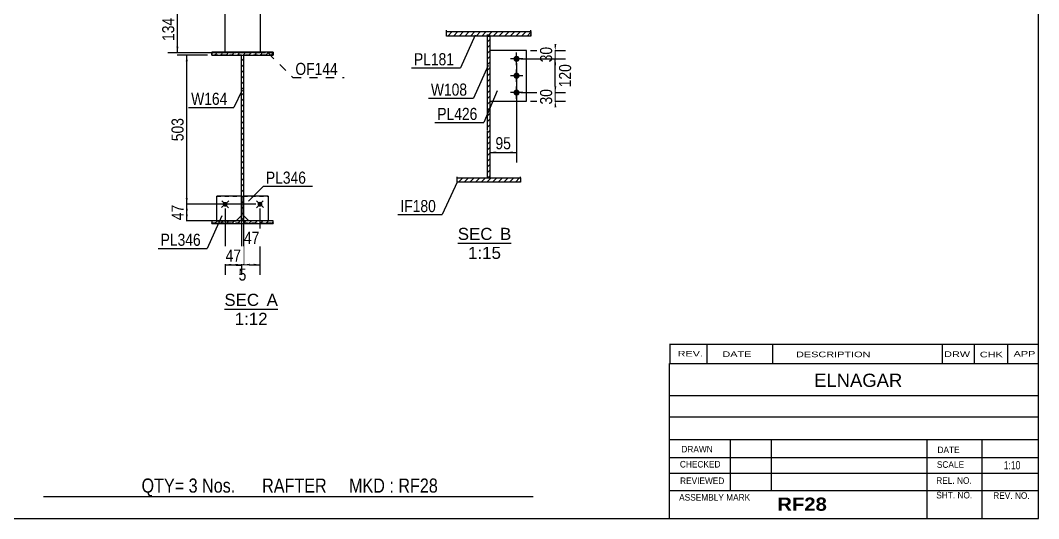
# Model space of a CAD drawing. Header units: millimetres. Extents: x -322 to 91, y -150 to 137.
# Drawn here: x -150.6 to 91, y -150.3 to -32.3 of the extents above; entities that cross this region are included whole.
import ezdxf

# ---------------------------------------------------------------- set-up
doc = ezdxf.new("R2010")
doc.units = ezdxf.units.MM
doc.linetypes.add('DXK_LINE_DOT1', pattern=[1.8814, 0.9407, -0.9407])
doc.linetypes.add('DXK_LINE_DOT2', pattern=[3.9198, 1.9599, -1.9599])
doc.styles.add('Arial', font='ARIAL.TTF', dxfattribs={"height": 0.2})
doc.styles.add('Arial Bold', font='ARIALBD.TTF', dxfattribs={"height": 0.2})
doc.styles.add('Arial Narrow', font='ARIALN.TTF', dxfattribs={"height": 0.2})

# ---------------------------------------------------------------- blocks, each defined once
blk = doc.blocks.new('Unknown-623360857-1210')
at = {"color": 5, "linetype": 'Continuous'}
for p, q in [((90.97, -150.34), (90.97, 136.66)), ((-319.03, -150.34), (90.97, -150.34))]:
    blk.add_line(p, q, dxfattribs=at)
blk = doc.blocks.new('Unknown-623360857-12 - 2278')
at = {"color": 1, "linetype": 'Continuous'}
blk.add_line((-102.21, -100.67), (-89.52, -100.67), dxfattribs=at)
at = {"color": 0, "linetype": 'Continuous'}
for points in [[(-93.99, -99.92), (-93.99, -96.92), (-102.21, -96.92), (-102.21, -99.92)], [(-89.52, -99.92), (-89.52, -96.92), (-92.19, -96.92), (-92.19, -99.92)], [(-91.97, -104.42), (-91.97, -101.42), (-99.75, -101.42), (-99.75, -104.42)]]:
    blk.add_wipeout(points, dxfattribs=at)
at = {"color": 136, "linetype": 'Continuous', "style": 'Arial'}
for s, height, p in [('SEC', 2.865, (-102.21, -99.92)), ('A', 2.87, (-92.19, -99.92)), ('1:12', 2.865, (-99.75, -104.42))]:
    blk.add_text(s, height=height, dxfattribs=at).set_placement(p)
blk = doc.blocks.new('Unknown-623360857-13 - 16364')
at = {"color": 1, "linetype": 'Continuous'}
blk.add_line((-46.84, -85.04), (-34.15, -85.04), dxfattribs=at)
at = {"color": 0, "linetype": 'Continuous'}
for points in [[(-38.62, -84.29), (-38.62, -81.29), (-46.84, -81.29), (-46.84, -84.29)], [(-34.15, -84.29), (-34.15, -81.29), (-36.82, -81.29), (-36.82, -84.29)], [(-36.61, -88.79), (-36.61, -85.79), (-44.39, -85.79), (-44.39, -88.79)]]:
    blk.add_wipeout(points, dxfattribs=at)
at = {"color": 136, "linetype": 'Continuous', "style": 'Arial'}
for s, height, p in [('SEC', 2.865, (-46.84, -84.29)), ('B', 2.87, (-36.82, -84.29)), ('1:15', 2.865, (-44.39, -88.79))]:
    blk.add_text(s, height=height, dxfattribs=at).set_placement(p)
blk = doc.blocks.new('Part-623360857-5913 - 2278')
at = {"color": 7, "linetype": 'DXK_LINE_DOT1'}
for p, q in [((-90.61, -79.76), (-105.2, -79.76)), ((-105.2, -79.76), (-105.2, -80.26)), ((-105.2, -80.26), (-90.61, -80.26)), ((-90.61, -80.26), (-90.61, -79.76))]:
    blk.add_line(p, q, dxfattribs=at)
blk = doc.blocks.new('Part-623360857-5927 - 2278')
at = {"linetype": 'Continuous'}
h = blk.add_hatch(dxfattribs=at)
h.set_pattern_fill('', scale=0.3, style=0, pattern_type=0)
h.set_pattern_definition([(45, (-98.114, -40.4725), (-0.67352, 0.67352), [])])
h.paths.add_polyline_path([(-97.7, -40.47), (-98.11, -40.47), (-98.11, -79.76), (-97.7, -79.76)])
at = {"color": 2, "linetype": 'Continuous'}
for p, q in [((-98.11, -40.47), (-97.7, -40.47)), ((-98.11, -57.14), (-98.11, -40.47)), ((-97.7, -40.47), (-97.7, -57.14)), ((-98.11, -79.76), (-98.11, -57.24)), ((-97.7, -57.24), (-97.7, -79.76)), ((-97.7, -79.76), (-98.11, -79.76))]:
    blk.add_line(p, q, dxfattribs=at)
blk = doc.blocks.new('Part-623360857-5911 - 2278')
at = {"linetype": 'Continuous'}
h = blk.add_hatch(dxfattribs=at)
h.set_pattern_fill('', scale=0.3, style=0, pattern_type=0)
h.set_pattern_definition([(45, (-105.1973, -39.8058), (-0.67352, 0.67352), [])])
h.paths.add_polyline_path([(-90.61, -39.81), (-105.2, -39.81), (-105.2, -40.47), (-90.61, -40.47)])
at = {"color": 7, "linetype": 'DXK_LINE_DOT1'}
for p, q in [((-105.2, -40.47), (-105.2, -39.81)), ((-105.2, -39.81), (-90.61, -39.81)), ((-90.61, -40.47), (-105.2, -40.47)), ((-90.61, -39.81), (-90.61, -40.47))]:
    blk.add_line(p, q, dxfattribs=at)
at = {"color": 2, "linetype": 'Continuous'}
for p, q in [((-90.61, -39.81), (-105.2, -39.81)), ((-105.2, -39.81), (-105.2, -40.47)), ((-105.2, -40.47), (-90.61, -40.47)), ((-90.61, -40.47), (-90.61, -39.81))]:
    blk.add_line(p, q, dxfattribs=at)
blk = doc.blocks.new('Part-623360857-5995 - 2278')
at = {"color": 2, "linetype": 'Continuous'}
for p, q in [((-103.97, -79.74), (-103.97, -73.91)), ((-98.14, -73.91), (-103.97, -73.91)), ((-98.14, -73.91), (-98.14, -78.49)), ((-98.14, -78.49), (-99.39, -79.74)), ((-103.97, -79.74), (-99.39, -79.74))]:
    blk.add_line(p, q, dxfattribs=at)
at = {"color": 7, "linetype": 'DXK_LINE_DOT1'}
for p, q in [((-103.97, -73.91), (-98.14, -73.91)), ((-99.39, -79.74), (-103.97, -79.74))]:
    blk.add_line(p, q, dxfattribs=at)
blk = doc.blocks.new('Part-623360857-5915 - 2278')
at = {"color": 7, "linetype": 'DXK_LINE_DOT1'}
blk.add_line((-90.61, -39.97), (-105.2, -39.97), dxfattribs=at)
blk = doc.blocks.new('Part-623360857-5918 - 2278')
at = {"linetype": 'Continuous'}
h = blk.add_hatch(dxfattribs=at)
h.set_pattern_fill('', scale=0.3, style=0, pattern_type=0)
h.set_pattern_definition([(45, (-105.1973, -79.7642), (-0.67352, 0.67352), [])])
h.paths.add_polyline_path([(-90.61, -79.76), (-105.2, -79.76), (-105.2, -80.43), (-90.61, -80.43)])
at = {"color": 2, "linetype": 'Continuous'}
for p, q in [((-90.61, -79.76), (-105.2, -79.76)), ((-105.2, -79.76), (-105.2, -80.43)), ((-105.2, -80.43), (-90.61, -80.43)), ((-90.61, -80.43), (-90.61, -79.76))]:
    blk.add_line(p, q, dxfattribs=at)
at = {"color": 7, "linetype": 'DXK_LINE_DOT1'}
for p, q in [((-105.2, -80.43), (-105.2, -80.26)), ((-90.61, -80.43), (-105.2, -80.43)), ((-90.61, -80.26), (-90.61, -80.43))]:
    blk.add_line(p, q, dxfattribs=at)
blk = doc.blocks.new('Part-623360857-5944 - 2278')
at = {"color": 2, "linetype": 'Continuous'}
for p, q in [((-93.74, -15.81), (-102.07, -15.81)), ((-102.07, -15.81), (-102.07, -39.81)), ((-93.74, -15.81), (-93.74, -39.81))]:
    blk.add_line(p, q, dxfattribs=at)
at = {"color": 7, "linetype": 'DXK_LINE_DOT1'}
for p, q in [((-102.07, -39.81), (-102.07, -39.97)), ((-93.74, -39.97), (-102.07, -39.97)), ((-93.74, -39.81), (-93.74, -39.97))]:
    blk.add_line(p, q, dxfattribs=at)
blk = doc.blocks.new('Part-623360857-5998 - 2278')
at = {"color": 2, "linetype": 'Continuous'}
for p, q in [((-97.67, -78.49), (-97.67, -73.91)), ((-91.84, -73.91), (-97.67, -73.91)), ((-91.84, -73.91), (-91.84, -79.74)), ((-96.42, -79.74), (-97.67, -78.49)), ((-91.84, -79.74), (-96.42, -79.74))]:
    blk.add_line(p, q, dxfattribs=at)
at = {"color": 7, "linetype": 'DXK_LINE_DOT1'}
for p, q in [((-97.67, -73.91), (-91.84, -73.91)), ((-91.84, -79.74), (-96.42, -79.74))]:
    blk.add_line(p, q, dxfattribs=at)
blk = doc.blocks.new('Bolt-623360857-6061 - 2278')
at = {"linetype": 'Continuous'}
blk.add_hatch(color=3, dxfattribs=at).paths.add_polyline_path([(-101.61, -75.42, -1), (-102.45, -76.23, -1)])
at = {"color": 3, "linetype": 'Continuous'}
for p, q in [((-101.19, -75.01), (-102.87, -76.64)), ((-102.84, -74.99), (-101.22, -76.66))]:
    blk.add_line(p, q, dxfattribs=at)
blk = doc.blocks.new('Bolt-623360857-6064 - 2278')
at = {"linetype": 'Continuous'}
blk.add_hatch(color=3, dxfattribs=at).paths.add_polyline_path([(-93.36, -76.23, -1), (-94.2, -75.42, -1)])
at = {"color": 3, "linetype": 'Continuous'}
for p, q in [((-92.94, -76.64), (-94.62, -75.01)), ((-92.97, -74.99), (-94.59, -76.66))]:
    blk.add_line(p, q, dxfattribs=at)
blk = doc.blocks.new('Part-623360857-16437 - 16364')
at = {"linetype": 'Continuous'}
h = blk.add_hatch(dxfattribs=at)
h.set_pattern_fill('', scale=0.3, style=0, pattern_type=0)
h.set_pattern_definition([(45, (-46.99455, -69.5553), (-0.67352, 0.67352), [])])
h.paths.add_polyline_path([(-31.99, -69.56), (-46.99, -69.56), (-46.99, -70.56), (-31.99, -70.56)])
at = {"color": 2, "linetype": 'Continuous'}
for p, q in [((-46.99, -69.56), (-46.99, -69.36)), ((-46.99, -69.56), (-31.99, -69.56)), ((-46.99, -70.56), (-46.99, -69.56)), ((-31.99, -69.56), (-31.99, -69.36)), ((-31.99, -69.56), (-31.99, -70.56)), ((-31.99, -70.56), (-46.99, -70.56))]:
    blk.add_line(p, q, dxfattribs=at)
at = {"color": 7, "linetype": 'DXK_LINE_DOT1'}
for p, q in [((-46.99, -70.56), (-46.99, -70.37)), ((-31.99, -70.56), (-31.99, -70.37))]:
    blk.add_line(p, q, dxfattribs=at)
blk = doc.blocks.new('Part-623360857-16452 - 16364')
at = {"color": 2, "linetype": 'Continuous'}
for p, q in [((-30.56, -39.37), (-39.23, -39.37)), ((-39.23, -39.37), (-39.23, -51.37)), ((-30.56, -51.37), (-30.56, -39.37)), ((-39.23, -51.37), (-30.56, -51.37))]:
    blk.add_line(p, q, dxfattribs=at)
blk = doc.blocks.new('Part-623360857-16404 - 16364')
at = {"linetype": 'Continuous'}
h = blk.add_hatch(dxfattribs=at)
h.set_pattern_fill('', scale=0.3, style=0, pattern_type=0)
h.set_pattern_definition([(45, (-39.7612, -35.9603), (-0.67352, 0.67352), [])])
h.paths.add_polyline_path([(-39.23, -35.96), (-39.76, -35.96), (-39.76, -69.56), (-39.23, -69.56)])
at = {"color": 7, "linetype": 'DXK_LINE_DOT1'}
for p, q in [((-39.76, -35.96), (-39.76, -35.62)), ((-39.23, -35.96), (-39.23, -35.62)), ((-39.76, -69.56), (-39.76, -69.36)), ((-39.23, -69.56), (-39.23, -69.36))]:
    blk.add_line(p, q, dxfattribs=at)
at = {"color": 2, "linetype": 'Continuous'}
for p, q in [((-39.76, -35.96), (-39.23, -35.96)), ((-39.76, -58.23), (-39.76, -35.96)), ((-39.23, -35.96), (-39.23, -58.23)), ((-39.76, -69.56), (-39.76, -58.33)), ((-39.23, -58.33), (-39.23, -69.56)), ((-39.23, -69.56), (-39.76, -69.56))]:
    blk.add_line(p, q, dxfattribs=at)
blk = doc.blocks.new('Part-623360857-16425 - 16364')
at = {"linetype": 'Continuous'}
h = blk.add_hatch(dxfattribs=at)
h.set_pattern_fill('', scale=0.3, style=0, pattern_type=0)
h.set_pattern_definition([(45, (-49.49455, -34.8802), (-0.67352, 0.67352), [])])
h.paths.add_polyline_path([(-29.49, -34.88), (-49.49, -34.88), (-49.49, -35.96), (-29.49, -35.96)])
at = {"color": 2, "linetype": 'Continuous'}
for p, q in [((-49.49, -34.88), (-49.49, -34.54)), ((-49.49, -34.88), (-29.49, -34.88)), ((-49.49, -35.96), (-49.49, -34.88)), ((-29.49, -35.96), (-49.49, -35.96)), ((-29.49, -34.88), (-29.49, -34.54)), ((-29.49, -34.88), (-29.49, -35.96))]:
    blk.add_line(p, q, dxfattribs=at)
at = {"color": 7, "linetype": 'DXK_LINE_DOT1'}
for p, q in [((-49.49, -35.96), (-49.49, -35.62)), ((-29.49, -35.96), (-29.49, -35.62))]:
    blk.add_line(p, q, dxfattribs=at)
blk = doc.blocks.new('Bolt-623360857-16518 - 16364')
at = {"linetype": 'Continuous'}
for points in [[(-32.89, -42.1, -1), (-32.89, -40.63, -1)], [(-32.89, -46.1, -1), (-32.89, -44.63, -1)], [(-32.89, -50.1, -1), (-32.89, -48.63, -1)]]:
    blk.add_hatch(color=3, dxfattribs=at).paths.add_polyline_path(points)
at = {"color": 3, "linetype": 'Continuous'}
for p, q in [((-32.89, -42.83), (-32.89, -39.9)), ((-31.43, -41.37), (-34.36, -41.37)), ((-31.43, -45.37), (-34.36, -45.37)), ((-32.89, -46.83), (-32.89, -43.9)), ((-32.89, -50.83), (-32.89, -47.9)), ((-31.43, -49.37), (-34.36, -49.37))]:
    blk.add_line(p, q, dxfattribs=at)
blk = doc.blocks.new('StraightDimension-623360857-10043 - 2278')
at = {"linetype": 'Continuous'}
for points in [[(-111.39, -41.97), (-111.14, -40.47), (-110.89, -41.97)], [(-110.89, -74.32), (-111.14, -75.82), (-111.39, -74.32)]]:
    blk.add_hatch(color=7, dxfattribs=at).paths.add_polyline_path(points)
at = {"color": 7, "linetype": 'Continuous'}
for p, q in [((-106.2, -40.47), (-113.39, -40.47)), ((-111.14, -75.82), (-111.14, -40.47)), ((-94.78, -75.82), (-113.39, -75.82))]:
    blk.add_line(p, q, dxfattribs=at)
at = {"color": 0}
blk.add_wipeout([(-111.29, -54.81), (-115.49, -54.81), (-115.49, -61.49), (-111.29, -61.49)], dxfattribs=at)
at = {"color": 3, "style": 'Arial Narrow'}
blk.add_text('503', height=2.863, rotation=90.0002, dxfattribs=at).set_placement((-111.89, -60.89))
blk = doc.blocks.new('StraightDimension-623360857-10027 - 2278')
at = {"linetype": 'Continuous'}
for points in [[(-96.2, -90.42), (-97.7, -90.17), (-96.2, -89.92)], [(-95.28, -89.92), (-93.78, -90.17), (-95.28, -90.42)]]:
    blk.add_hatch(color=7, dxfattribs=at).paths.add_polyline_path(points)
at = {"color": 7, "linetype": 'Continuous'}
for p, q in [((-97.7, -76.32), (-97.7, -92.57)), ((-93.78, -76.82), (-93.78, -92.57)), ((-97.7, -90.17), (-93.78, -90.17))]:
    blk.add_line(p, q, dxfattribs=at)
at = {"color": 0}
blk.add_wipeout([(-93.31, -85.82), (-93.31, -81.62), (-98.17, -81.62), (-98.17, -85.82)], dxfattribs=at)
at = {"color": 3, "style": 'Arial Narrow'}
blk.add_text('47', height=2.863, dxfattribs=at).set_placement((-97.57, -85.22))
blk = doc.blocks.new('StraightDimension-623360857-10028 - 2278')
at = {"linetype": 'Continuous'}
for points in [[(-99.64, -89.92), (-98.14, -90.17), (-99.64, -90.42)], [(-96.2, -90.42), (-97.7, -90.17), (-96.2, -89.92)]]:
    blk.add_hatch(color=7, dxfattribs=at).paths.add_polyline_path(points)
at = {"color": 7, "linetype": 'Continuous'}
for p, q in [((-98.14, -77.2), (-98.14, -92.42)), ((-97.7, -76.32), (-97.7, -92.42)), ((-98.14, -90.17), (-97.7, -90.17))]:
    blk.add_line(p, q, dxfattribs=at)
at = {"color": 0}
blk.add_wipeout([(-96.4, -94.52), (-96.4, -90.32), (-99.43, -90.32), (-99.43, -94.52)], dxfattribs=at)
at = {"color": 3, "style": 'Arial Narrow'}
blk.add_text('5', height=2.86, dxfattribs=at).set_placement((-98.83, -93.92))
blk = doc.blocks.new('StraightDimension-623360857-10029 - 2278')
at = {"linetype": 'Continuous'}
for points in [[(-100.53, -90.42), (-102.03, -90.17), (-100.53, -89.92)], [(-99.64, -89.92), (-98.14, -90.17), (-99.64, -90.42)]]:
    blk.add_hatch(color=7, dxfattribs=at).paths.add_polyline_path(points)
at = {"color": 7, "linetype": 'Continuous'}
for p, q in [((-102.03, -76.82), (-102.03, -92.57)), ((-98.14, -77.2), (-98.14, -92.57)), ((-102.03, -90.17), (-98.14, -90.17))]:
    blk.add_line(p, q, dxfattribs=at)
at = {"color": 0}
blk.add_wipeout([(-97.66, -90.02), (-97.66, -85.82), (-102.51, -85.82), (-102.51, -90.02)], dxfattribs=at)
at = {"color": 3, "style": 'Arial Narrow'}
blk.add_text('47', height=2.863, dxfattribs=at).set_placement((-101.91, -89.42))
blk = doc.blocks.new('StraightDimension-623360857-10044 - 2278')
at = {"linetype": 'Continuous'}
for points in [[(-111.39, -77.32), (-111.14, -75.82), (-110.89, -77.32)], [(-110.89, -78.24), (-111.14, -79.74), (-111.39, -78.24)]]:
    blk.add_hatch(color=7, dxfattribs=at).paths.add_polyline_path(points)
at = {"color": 7, "linetype": 'Continuous'}
for p, q in [((-94.78, -75.82), (-113.39, -75.82)), ((-111.14, -79.74), (-111.14, -75.82)), ((-92.84, -79.74), (-113.39, -79.74))]:
    blk.add_line(p, q, dxfattribs=at)
at = {"color": 0}
blk.add_wipeout([(-111.29, -75.35), (-115.49, -75.35), (-115.49, -80.21), (-111.29, -80.21)], dxfattribs=at)
at = {"color": 3, "style": 'Arial Narrow'}
blk.add_text('47', height=2.863, rotation=90.0002, dxfattribs=at).set_placement((-111.89, -79.61))
blk = doc.blocks.new('StraightDimension-623360857-10124 - 2278')
at = {"linetype": 'Continuous'}
for points in [[(-113.6, -30.31), (-113.35, -28.81), (-113.1, -30.31)], [(-113.1, -38.47), (-113.35, -39.97), (-113.6, -38.47)]]:
    blk.add_hatch(color=7, dxfattribs=at).paths.add_polyline_path(points)
at = {"color": 7, "linetype": 'Continuous'}
for p, q in [((-100.99, -28.81), (-115.6, -28.81)), ((-113.35, -39.97), (-113.35, -28.81)), ((-103.07, -39.97), (-115.6, -39.97))]:
    blk.add_line(p, q, dxfattribs=at)
at = {"color": 0}
blk.add_wipeout([(-113.5, -31.05), (-117.7, -31.05), (-117.7, -37.73), (-113.5, -37.73)], dxfattribs=at)
at = {"color": 3, "style": 'Arial Narrow'}
blk.add_text('134', height=2.863, rotation=90.0002, dxfattribs=at).set_placement((-114.1, -37.13))
blk = doc.blocks.new('StraightDimension-623360857-16659 - 16364')
at = {"linetype": 'Continuous'}
for points in [[(-37.73, -63.8), (-39.23, -63.55), (-37.73, -63.3)], [(-34.39, -63.3), (-32.89, -63.55), (-34.39, -63.8)]]:
    blk.add_hatch(color=7, dxfattribs=at).paths.add_polyline_path(points)
at = {"color": 7, "linetype": 'Continuous'}
for p, q in [((-32.89, -42.37), (-32.89, -65.95)), ((-39.23, -54.5), (-39.23, -65.95)), ((-39.23, -63.55), (-32.89, -63.55))]:
    blk.add_line(p, q, dxfattribs=at)
at = {"color": 0}
blk.add_wipeout([(-33.63, -63.4), (-33.63, -59.2), (-38.49, -59.2), (-38.49, -63.4)], dxfattribs=at)
at = {"color": 3, "style": 'Arial Narrow'}
blk.add_text('95', height=2.863, dxfattribs=at).set_placement((-37.89, -62.8))
blk = doc.blocks.new('StraightDimension-623360857-16692 - 16364')
at = {"linetype": 'Continuous'}
for points in [[(-23.46, -37.87), (-23.71, -39.37), (-23.96, -37.87)], [(-23.96, -42.87), (-23.71, -41.37), (-23.46, -42.87)]]:
    blk.add_hatch(color=7, dxfattribs=at).paths.add_polyline_path(points)
at = {"color": 7, "linetype": 'Continuous'}
for p, q in [((-29.56, -39.37), (-21.31, -39.37)), ((-23.71, -41.37), (-23.71, -39.37)), ((-31.89, -41.37), (-21.31, -41.37))]:
    blk.add_line(p, q, dxfattribs=at)
at = {"color": 0}
blk.add_wipeout([(-23.86, -37.94), (-28.06, -37.94), (-28.06, -42.79), (-23.86, -42.79)], dxfattribs=at)
at = {"color": 3, "style": 'Arial Narrow'}
blk.add_text('30', height=2.863, rotation=90.0002, dxfattribs=at).set_placement((-24.46, -42.19))
blk = doc.blocks.new('StraightDimension-623360857-16693 - 16364')
at = {"linetype": 'Continuous'}
for points in [[(-23.96, -42.87), (-23.71, -41.37), (-23.46, -42.87)], [(-23.46, -47.87), (-23.71, -49.37), (-23.96, -47.87)]]:
    blk.add_hatch(color=7, dxfattribs=at).paths.add_polyline_path(points)
at = {"color": 7, "linetype": 'Continuous'}
for p, q in [((-31.89, -41.37), (-21.46, -41.37)), ((-23.71, -49.37), (-23.71, -41.37)), ((-31.89, -49.37), (-21.46, -49.37))]:
    blk.add_line(p, q, dxfattribs=at)
at = {"color": 0}
blk.add_wipeout([(-19.36, -42.02), (-23.56, -42.02), (-23.56, -48.71), (-19.36, -48.71)], dxfattribs=at)
at = {"color": 3, "style": 'Arial Narrow'}
blk.add_text('120', height=2.863, rotation=90.0002, dxfattribs=at).set_placement((-19.96, -48.11))
blk = doc.blocks.new('StraightDimension-623360857-16694 - 16364')
at = {"linetype": 'Continuous'}
for points in [[(-23.46, -47.87), (-23.71, -49.37), (-23.96, -47.87)], [(-23.96, -52.87), (-23.71, -51.37), (-23.46, -52.87)]]:
    blk.add_hatch(color=7, dxfattribs=at).paths.add_polyline_path(points)
at = {"color": 7, "linetype": 'Continuous'}
for p, q in [((-31.89, -49.37), (-21.31, -49.37)), ((-23.71, -51.37), (-23.71, -49.37)), ((-29.56, -51.37), (-21.31, -51.37))]:
    blk.add_line(p, q, dxfattribs=at)
at = {"color": 0}
blk.add_wipeout([(-23.86, -47.94), (-28.06, -47.94), (-28.06, -52.79), (-23.86, -52.79)], dxfattribs=at)
at = {"color": 3, "style": 'Arial Narrow'}
blk.add_text('30', height=2.863, rotation=90.0002, dxfattribs=at).set_placement((-24.46, -52.19))
blk = doc.blocks.new('CBS_CALLOFF-623360857-16920')
at = {"color": 7, "linetype": 'Continuous'}
blk.add_line((-145.15, -145.07), (-28.92, -145.09), dxfattribs=at)
at = {"color": 3, "linetype": 'Continuous', "style": 'Arial Narrow'}
blk.add_text('QTY= 3 Nos.      RAFTER     MKD : RF28', height=3.3405, dxfattribs=at).set_placement((-121.86, -144.18))
blk = doc.blocks.new('CBS_NAME_BLOG-623360857-16921')
at = {"color": 7, "linetype": 'Continuous'}
for p, q in [((3.38, -150.29), (3.37, -113.59)), ((3.38, -113.59), (90.89, -113.59)), ((3.38, -121.12), (90.9, -121.12)), ((3.45, -126.18), (90.97, -126.18)), ((3.38, -131.55), (90.89, -131.55)), ((17.9, -143.65), (17.9, -131.56)), ((27.58, -143.63), (27.58, -131.56)), ((64.5, -150.29), (64.5, -131.56)), ((77.55, -150.29), (77.55, -131.55)), ((3.38, -135.85), (90.97, -135.83)), ((3.38, -139.59), (90.89, -139.59)), ((3.38, -143.64), (90.89, -143.64)), ((3.38, -150.34), (90.97, -150.34))]:
    blk.add_line(p, q, dxfattribs=at)
at = {"color": 3, "linetype": 'Continuous', "style": 'Arial'}
blk.add_text('ELNAGAR', height=3.133, dxfattribs=at).set_placement((37.7, -119.12))
at = {"color": 3, "linetype": 'Continuous'}
for s, height, style, width, p in [('DRAWN', 1.566, 'Arial', 0.9, (6.21, -134.66)), ('DATE', 1.566, 'Arial', 0.9, (66.97, -134.82)), ('CHECKED', 1.566, 'Arial', 0.9, (5.86, -138.23)), ('SCALE', 1.566, 'Arial', 0.9, (66.82, -138.3)), ('1:10', 1.957, 'Arial Narrow', 0.9, (82.71, -138.65)), ('REVIEWED', 1.566, 'Arial', 0.9, (5.9, -142.15)), ('REL. NO.', 1.566, 'Arial', 0.9, (66.68, -142.1)), ('ASSEMBLY MARK', 1.5663, 'Arial', 0.9, (5.68, -146.08)), ('SHT. NO.', 1.566, 'Arial', 0.9, (66.68, -145.56)), ('REV. NO.', 1.566, 'Arial', 0.9, (80.2, -145.66)), ('RF28', 3.131, 'Arial Bold', 1.1, (28.96, -148.48))]:
    blk.add_text(s, height=height, dxfattribs=dict(at, style=style, width=width)).set_placement(p)
blk = doc.blocks.new('CBS_REVISION-623360857-16922')
at = {"color": 7, "linetype": 'Continuous'}
for p, q in [((3.46, -108.95), (3.46, -113.59)), ((3.46, -108.96), (90.96, -108.96)), ((12.26, -108.96), (12.26, -113.59)), ((27.85, -108.96), (27.85, -113.52)), ((68.11, -108.96), (68.11, -113.58)), ((75.65, -108.96), (75.65, -113.59)), ((83.6, -108.96), (83.6, -113.59)), ((3.46, -113.59), (90.96, -113.59))]:
    blk.add_line(p, q, dxfattribs=at)
at = {"color": 7, "style": 'Arial Narrow', "width": 1.7}
for s, height, p in [('REV.', 1.326, (5.32, -111.91)), ('DATE', 1.326, (15.94, -112.03)), ('DESCRIPTION', 1.3257, (33.42, -112.08)), ('DRW', 1.326, (68.54, -112.02)), ('CHK', 1.326, (77.02, -112.11)), ('APP', 1.326, (85.03, -111.95))]:
    blk.add_text(s, height=height, dxfattribs=at).set_placement(p)
blk = doc.blocks.new('Mark-623360857-10162 - 2278')
at = {"color": 0}
blk.add_wipeout([(-75.31, -45.18), (-75.31, -42.18), (-85.36, -42.18), (-85.36, -45.18)], dxfattribs=at)
blk.add_wipeout([(-75.31, -45.18), (-75.31, -42.18), (-85.36, -42.18), (-85.36, -45.18)], dxfattribs=at)
at = {"color": 7, "linetype": 'DXK_LINE_DOT2'}
for p, q in [((-91.84, -39.97), (-85.96, -45.78)), ((-85.96, -45.78), (-73.81, -45.78))]:
    blk.add_line(p, q, dxfattribs=at)
at = {"color": 3, "style": 'Arial Narrow'}
blk.add_text('OF144', height=2.863, dxfattribs=at).set_placement((-85.36, -45.18))
blk = doc.blocks.new('Mark-623360857-10174 - 2278')
at = {"color": 7, "linetype": 'Continuous'}
blk.add_line((-98.01, -48.83), (-100, -52.87), dxfattribs=at)
at = {"color": 0}
blk.add_wipeout([(-101.5, -52.27), (-101.5, -49.27), (-110.09, -49.27), (-110.09, -52.27)], dxfattribs=at)
blk.add_wipeout([(-101.5, -52.27), (-101.5, -49.27), (-110.09, -49.27), (-110.09, -52.27)], dxfattribs=at)
at = {"color": 7, "linetype": 'Continuous'}
blk.add_line((-110.69, -52.87), (-100, -52.87), dxfattribs=at)
at = {"color": 3, "style": 'Arial Narrow'}
blk.add_text('W164', height=2.863, dxfattribs=at).set_placement((-110.09, -52.27))
blk = doc.blocks.new('Mark-623360857-10178 - 2278')
at = {"color": 7, "linetype": 'Continuous'}
blk.add_line((-102.78, -78.55), (-106.32, -86.28), dxfattribs=at)
at = {"color": 0}
blk.add_wipeout([(-107.82, -85.68), (-107.82, -82.68), (-117.32, -82.68), (-117.32, -85.68)], dxfattribs=at)
blk.add_wipeout([(-107.82, -85.68), (-107.82, -82.68), (-117.32, -82.68), (-117.32, -85.68)], dxfattribs=at)
at = {"color": 7, "linetype": 'Continuous'}
blk.add_line((-117.92, -86.28), (-106.32, -86.28), dxfattribs=at)
at = {"color": 3, "style": 'Arial Narrow'}
blk.add_text('PL346', height=2.863, dxfattribs=at).set_placement((-117.32, -85.68))
blk = doc.blocks.new('Mark-623360857-10181 - 2278')
at = {"color": 0}
blk.add_wipeout([(-82.84, -70.96), (-82.84, -67.96), (-92.35, -67.96), (-92.35, -70.96)], dxfattribs=at)
blk.add_wipeout([(-82.84, -70.96), (-82.84, -67.96), (-92.35, -67.96), (-92.35, -70.96)], dxfattribs=at)
at = {"color": 7, "linetype": 'Continuous'}
for p, q in [((-96.48, -75.1), (-92.95, -71.56)), ((-92.95, -71.56), (-81.34, -71.56))]:
    blk.add_line(p, q, dxfattribs=at)
at = {"color": 3, "style": 'Arial Narrow'}
blk.add_text('PL346', height=2.863, dxfattribs=at).set_placement((-92.35, -70.96))
blk = doc.blocks.new('Mark-623360857-16561 - 16364')
at = {"color": 7, "linetype": 'Continuous'}
blk.add_line((-39.59, -42.95), (-43.13, -50.69), dxfattribs=at)
at = {"color": 0}
blk.add_wipeout([(-44.63, -50.09), (-44.63, -47.09), (-53.21, -47.09), (-53.21, -50.09)], dxfattribs=at)
blk.add_wipeout([(-44.63, -50.09), (-44.63, -47.09), (-53.21, -47.09), (-53.21, -50.09)], dxfattribs=at)
at = {"color": 7, "linetype": 'Continuous'}
blk.add_line((-53.81, -50.69), (-43.13, -50.69), dxfattribs=at)
at = {"color": 3, "style": 'Arial Narrow'}
blk.add_text('W108', height=2.863, dxfattribs=at).set_placement((-53.21, -50.09))
blk = doc.blocks.new('Mark-623360857-16564 - 16364')
at = {"color": 7, "linetype": 'Continuous'}
blk.add_line((-42.69, -35.75), (-46.22, -43.49), dxfattribs=at)
at = {"color": 0}
blk.add_wipeout([(-47.72, -42.89), (-47.72, -39.89), (-57.23, -39.89), (-57.23, -42.89)], dxfattribs=at)
blk.add_wipeout([(-47.72, -42.89), (-47.72, -39.89), (-57.23, -39.89), (-57.23, -42.89)], dxfattribs=at)
at = {"color": 7, "linetype": 'Continuous'}
blk.add_line((-57.83, -43.49), (-46.22, -43.49), dxfattribs=at)
at = {"color": 3, "style": 'Arial Narrow'}
blk.add_text('PL181', height=2.863, dxfattribs=at).set_placement((-57.23, -42.89))
blk = doc.blocks.new('Mark-623360857-16567 - 16364')
at = {"color": 7, "linetype": 'Continuous'}
blk.add_line((-46.99, -70.56), (-50.53, -78.29), dxfattribs=at)
at = {"color": 0}
blk.add_wipeout([(-52.03, -77.69), (-52.03, -74.69), (-60.44, -74.69), (-60.44, -77.69)], dxfattribs=at)
blk.add_wipeout([(-52.03, -77.69), (-52.03, -74.69), (-60.44, -74.69), (-60.44, -77.69)], dxfattribs=at)
at = {"color": 7, "linetype": 'Continuous'}
blk.add_line((-61.04, -78.29), (-50.53, -78.29), dxfattribs=at)
at = {"color": 3, "style": 'Arial Narrow'}
blk.add_text('IF180', height=2.863, dxfattribs=at).set_placement((-60.44, -77.69))
blk = doc.blocks.new('Mark-623360857-16570 - 16364')
at = {"color": 7, "linetype": 'Continuous'}
blk.add_line((-37.47, -48.95), (-40.68, -56.45), dxfattribs=at)
at = {"color": 0}
blk.add_wipeout([(-42.18, -55.85), (-42.18, -52.85), (-51.69, -52.85), (-51.69, -55.85)], dxfattribs=at)
blk.add_wipeout([(-42.18, -55.85), (-42.18, -52.85), (-51.69, -52.85), (-51.69, -55.85)], dxfattribs=at)
at = {"color": 7, "linetype": 'Continuous'}
blk.add_line((-52.29, -56.45), (-40.68, -56.45), dxfattribs=at)
at = {"color": 3, "style": 'Arial Narrow'}
blk.add_text('PL426', height=2.863, dxfattribs=at).set_placement((-51.69, -55.85))

msp = doc.modelspace()

# ---------------------------------------------------------------- block references
for name in ['Unknown-623360857-1210', 'Part-623360857-5944 - 2278', 'Part-623360857-16425 - 16364', 'Part-623360857-16404 - 16364', 'Part-623360857-5911 - 2278', 'Part-623360857-5915 - 2278', 'Part-623360857-5927 - 2278', 'Part-623360857-16452 - 16364', 'Bolt-623360857-16518 - 16364', 'Part-623360857-16437 - 16364', 'Part-623360857-5995 - 2278', 'Part-623360857-5998 - 2278', 'Bolt-623360857-6061 - 2278', 'Bolt-623360857-6064 - 2278', 'Part-623360857-5913 - 2278', 'Part-623360857-5918 - 2278', 'CBS_REVISION-623360857-16922', 'CBS_NAME_BLOG-623360857-16921', 'CBS_CALLOFF-623360857-16920']:
    msp.add_blockref(name, (0, 0))

# ---------------------------------------------------------------- next in the draw order: block references
for name in ['StraightDimension-623360857-10043 - 2278', 'Mark-623360857-10162 - 2278', 'StraightDimension-623360857-16659 - 16364', 'Mark-623360857-16567 - 16364', 'Unknown-623360857-13 - 16364', 'Unknown-623360857-12 - 2278']:
    msp.add_blockref(name, (0, 0))

# ---------------------------------------------------------------- next in the draw order: block references
for name in ['StraightDimension-623360857-10124 - 2278', 'StraightDimension-623360857-16692 - 16364', 'Mark-623360857-16561 - 16364', 'Mark-623360857-10174 - 2278', 'StraightDimension-623360857-10027 - 2278']:
    msp.add_blockref(name, (0, 0))

# ---------------------------------------------------------------- next in the draw order: block references
for name in ['Mark-623360857-16564 - 16364', 'StraightDimension-623360857-16693 - 16364', 'Mark-623360857-16570 - 16364', 'StraightDimension-623360857-10028 - 2278']:
    msp.add_blockref(name, (0, 0))

# ---------------------------------------------------------------- next in the draw order: block references
for name in ['StraightDimension-623360857-16694 - 16364', 'StraightDimension-623360857-10029 - 2278']:
    msp.add_blockref(name, (0, 0))

# ---------------------------------------------------------------- next in the draw order: block references
msp.add_blockref('StraightDimension-623360857-10044 - 2278', (0, 0))

# ---------------------------------------------------------------- next in the draw order: block references
for name in ['Mark-623360857-10181 - 2278', 'Mark-623360857-10178 - 2278']:
    msp.add_blockref(name, (0, 0))

doc.saveas('drawing.dxf')
